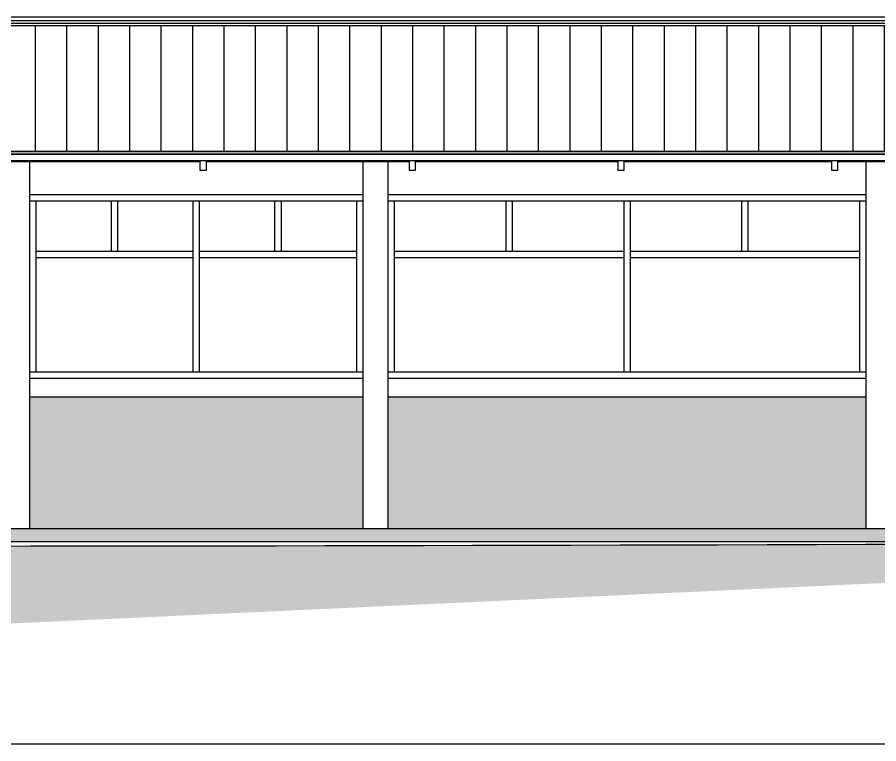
# Model space of a CAD drawing. Header units: metres. Extents: x 258817 to 259192, y 1878716 to 1878911.
# Drawn here: x 259017.1 to 259023.95, y 1878808 to 1878813.78 of the extents above; entities that cross this region are included whole.
import ezdxf

# ---------------------------------------------------------------- set-up
doc = ezdxf.new("R2010")
doc.units = ezdxf.units.M
doc.header["$MEASUREMENT"] = 0
doc.layers.add('SectionCutEdges', color=1, linetype='Continuous')
doc.layers.add('Vistas', color=7, linetype='Continuous')

msp = doc.modelspace()

# ---------------------------------------------------------------- hatches: boundary and pattern name
at = {"layer": 'Vistas'}
h = msp.add_hatch(dxfattribs=at)
h.set_pattern_fill('ANSI31', color=256, scale=2, angle=45)
h.set_pattern_definition([(90, (259006.7446, 1878812.53592), (-0.25, 0), [])])
h.paths.add_polyline_path([(259011.6646, 1878813.41164), (259006.7446, 1878813.41164), (259006.7446, 1878812.53592), (259011.9146, 1878812.53592), (259011.9146, 1878812.64165), (259011.6646, 1878812.64165), (259011.6646, 1878812.69261), (259011.6646, 1878812.71427), (259011.6646, 1878812.77727)])
h.paths.add_polyline_path([(259011.6646, 1878812.71427), (259032.3446, 1878812.71427), (259032.3446, 1878813.71299), (259011.6646, 1878813.71299)])
h = msp.add_hatch(dxfattribs=at)
h.set_pattern_fill('AR-B816C', color=256, scale=0.026)
h.set_pattern_definition([(0, (259012.1146, 1878809.71231), (0.208, 0.208), [0.40625, -0.00975]), (0, (259011.9066, 1878809.72206), (0.208, 0.208), [0.40625, -0.00975]), (90, (259012.1146, 1878809.71231), (-0.208, 0.208), [-0.21775, 0.19825]), (90, (259012.10485, 1878809.71231), (-0.208, 0.208), [-0.21775, 0.19825])])
h.paths.add_polyline_path([(259011.9146, 1878810.55231), (259010.0046, 1878810.55231), (259010.0046, 1878809.71231), (259011.9146, 1878809.71231), (259011.9146, 1878810.13231)])
h.paths.add_polyline_path([(259009.1046, 1878810.55231), (259007.0446, 1878810.55231), (259007.0446, 1878809.71231), (259009.1046, 1878809.71231)])
h.paths.add_polyline_path([(259027.8996, 1878810.76231), (259025.2496, 1878810.76231), (259025.2496, 1878809.71231), (259027.8996, 1878809.71231)])
h.paths.add_polyline_path([(259031.8446, 1878810.76231), (259028.0996, 1878810.76231), (259028.0996, 1878809.71231), (259031.8446, 1878809.71231)])
h.paths.add_polyline_path([(259016.9996, 1878812.43231), (259015.9996, 1878812.43231), (259015.9996, 1878811.77231), (259016.9996, 1878811.77231)])
h.paths.add_polyline_path([(259023.8496, 1878810.76231), (259020.0496, 1878810.76231), (259020.0496, 1878809.71231), (259023.8496, 1878809.71231)])
h.paths.add_polyline_path([(259025.0496, 1878812.43231), (259024.0496, 1878812.43231), (259024.0496, 1878811.77231), (259025.0496, 1878811.77231)])
h.paths.add_polyline_path([(259019.8496, 1878810.76231), (259017.1996, 1878810.76231), (259017.1996, 1878809.71231), (259019.8496, 1878809.71231)])
h.paths.add_polyline_path([(259014.7996, 1878811.77231), (259015.7996, 1878811.77231), (259015.7996, 1878812.43231), (259012.1146, 1878812.43231), (259012.1146, 1878809.71231), (259014.7996, 1878809.71231)])
h = msp.add_hatch(dxfattribs=at)
h.set_pattern_fill('EARTH', color=256)
edge = h.paths.add_edge_path()
edge.add_spline(control_points=[(258998.06868, 1878809.61231), (258997.66819, 1878809.62228), (258997.11979, 1878809.63593), (258996.57307, 1878809.67928), (258996.42562, 1878809.69098)], knot_values=[0, 0, 0, 0, 1.2014582, 1.6451542, 1.6451542, 1.6451542, 1.6451542], degree=3, periodic=0)
edge.add_spline(control_points=[(258998.06868, 1878809.61231), (258998.717, 1878809.61231), (258999.36532, 1878809.61231), (259000.01363, 1878809.61231), (259000.49728, 1878809.61704), (259001.07848, 1878809.62272), (259002.67619, 1878809.78866), (259003.89957, 1878809.44351), (259005.65732, 1878809.62557), (259014.74533, 1878809.53346), (259023.73748, 1878809.59938), (259032.12381, 1878809.61244), (259032.19555, 1878809.61187), (259032.29164, 1878809.61421), (259032.42901, 1878809.62817), (259032.62013, 1878809.64377), (259032.7726, 1878809.70817), (259033.01737, 1878809.70345), (259033.43023, 1878809.7015), (259033.82259, 1878809.73392), (259034.06379, 1878809.75385)], knot_values=[0, 0, 0, 0, 1, 1, 1, 2.4498074, 2.7422815, 5.8138454, 6.1063195, 8.038155, 33.038155, 33.1170765, 33.1968501, 33.2533997, 33.4052856, 33.6111334, 33.8267712, 33.8877775, 34.3422812, 35.0674593, 35.0674593, 35.0674593, 35.0674593], weights=[1, 1, 1, 1, 1, 1, 1, 1, 1, 1, 1, 1, 1, 1, 1, 1, 1, 1, 1, 1, 1], degree=3, periodic=0)
edge.add_line((259034.11389, 1878808.00319), (259034.11389, 1878809.75174))
edge.add_line((258996.42562, 1878808.00319), (259034.11389, 1878808.00319))
edge.add_line((258996.42562, 1878809.69098), (258996.42562, 1878808.00319))
h = msp.add_hatch(color=256, dxfattribs=at)
h.dxf.hatch_style = 1
h.paths.add_polyline_path([(259000.01363, 1878809.71231), (258998.06868, 1878809.71231), (258998.06868, 1878809.61231), (259000.01363, 1878809.61231)])
h.paths.add_polyline_path([(259009.1046, 1878809.71231), (259007.0446, 1878809.71231), (259007.0446, 1878809.61231), (259009.1046, 1878809.61231)])
h.paths.add_polyline_path([(259010.0046, 1878809.71231), (259009.1046, 1878809.71231), (259009.1046, 1878809.61231), (259010.0046, 1878809.61231)])
h.paths.add_polyline_path([(259011.9146, 1878809.71231), (259010.0046, 1878809.71231), (259010.0046, 1878809.61231), (259011.9146, 1878809.61231)])
h.paths.add_polyline_path([(259032.0446, 1878809.71231), (259011.9146, 1878809.71231), (259011.9146, 1878809.61231), (259032.0446, 1878809.61231)])

# ---------------------------------------------------------------- linework, layer by layer
at = {"layer": 'SectionCutEdges'}
for p, q in [((259032.3446, 1878812.71427), (259011.6646, 1878812.71427)), ((259011.6646, 1878812.6942), (259032.3446, 1878812.6942)), ((259032.3446, 1878812.69261), (259011.6646, 1878812.69261)), ((259011.6646, 1878812.64165), (259032.3446, 1878812.64165)), ((259018.55248, 1878812.64165), (259018.55248, 1878812.56545)), ((259018.60328, 1878812.56545), (259018.60328, 1878812.64165)), ((259020.21498, 1878812.64165), (259020.21498, 1878812.56545)), ((259020.26578, 1878812.56545), (259020.26578, 1878812.64165)), ((259021.87538, 1878812.64165), (259021.87538, 1878812.63231)), ((259021.87538, 1878812.63231), (259021.87538, 1878812.6284)), ((259021.87538, 1878812.6284), (259021.87538, 1878812.56545)), ((259021.92618, 1878812.56545), (259021.92618, 1878812.64165)), ((259023.57288, 1878812.64165), (259023.57288, 1878812.63231)), ((259023.57288, 1878812.63231), (259023.57288, 1878812.6284)), ((259023.57288, 1878812.6284), (259023.57288, 1878812.56545)), ((259023.62368, 1878812.56545), (259023.62368, 1878812.64165)), ((259018.55248, 1878812.56545), (259018.60328, 1878812.56545)), ((259020.21498, 1878812.56545), (259020.26578, 1878812.56545)), ((259021.87538, 1878812.56545), (259021.92618, 1878812.56545)), ((259023.57288, 1878812.56545), (259023.62368, 1878812.56545)), ((259032.0446, 1878809.71231), (259011.9146, 1878809.71231)), ((259011.9146, 1878809.61231), (259032.0446, 1878809.61231))]:
    msp.add_line(p, q, dxfattribs=at)
at = {"layer": 'Vistas'}
for p, q in [((259032.3446, 1878813.78253), (259011.6646, 1878813.78253)), ((259032.3446, 1878813.75253), (259011.6646, 1878813.75253)), ((259032.3446, 1878813.73227), (259011.6646, 1878813.73227)), ((259032.3446, 1878813.71299), (259011.6646, 1878813.71299)), ((259018.55248, 1878812.63231), (259016.88593, 1878812.63231)), ((259017.1996, 1878809.71231), (259017.1996, 1878812.63231)), ((259020.21498, 1878812.63231), (259018.60328, 1878812.63231)), ((259018.65408, 1878812.64165), (259018.65408, 1878812.63231)), ((259019.8496, 1878809.71231), (259019.8496, 1878812.63231)), ((259020.0496, 1878809.71231), (259020.0496, 1878812.63231)), ((259021.87538, 1878812.63231), (259020.26578, 1878812.63231)), ((259020.31658, 1878812.64165), (259020.31658, 1878812.63231)), ((259023.57288, 1878812.63231), (259021.92618, 1878812.63231)), ((259021.97698, 1878812.64165), (259021.97698, 1878812.63231)), ((259025.27038, 1878812.63231), (259023.62368, 1878812.63231)), ((259023.67448, 1878812.64165), (259023.67448, 1878812.63231)), ((259023.8496, 1878809.71231), (259023.8496, 1878812.63231)), ((259017.1996, 1878812.37231), (259019.8496, 1878812.37231)), ((259017.1996, 1878812.32151), (259019.8496, 1878812.32151)), ((259017.2504, 1878810.96311), (259017.2504, 1878812.32151)), ((259017.8494, 1878811.92151), (259017.8494, 1878812.32151)), ((259017.9002, 1878811.92151), (259017.9002, 1878812.32151)), ((259018.4992, 1878810.96311), (259018.4992, 1878812.32151)), ((259018.55, 1878810.96311), (259018.55, 1878812.32151)), ((259019.149, 1878811.92151), (259019.149, 1878812.32151)), ((259019.1998, 1878811.92151), (259019.1998, 1878812.32151)), ((259019.7988, 1878810.96311), (259019.7988, 1878812.32151)), ((259020.0496, 1878812.37231), (259023.8496, 1878812.37231)), ((259020.0496, 1878812.32151), (259023.8496, 1878812.32151)), ((259020.1004, 1878810.96311), (259020.1004, 1878812.32151)), ((259020.9869, 1878811.92151), (259020.9869, 1878812.32151)), ((259021.0377, 1878811.92151), (259021.0377, 1878812.32151)), ((259021.9242, 1878810.96311), (259021.9242, 1878812.32151)), ((259021.975, 1878810.96311), (259021.975, 1878812.32151)), ((259022.8615, 1878811.92151), (259022.8615, 1878812.32151)), ((259022.9123, 1878811.92151), (259022.9123, 1878812.32151)), ((259023.7988, 1878810.96311), (259023.7988, 1878812.32151)), ((259017.2504, 1878811.92151), (259018.4992, 1878811.92151)), ((259018.55, 1878811.92151), (259019.7988, 1878811.92151)), ((259020.1004, 1878811.92151), (259021.9242, 1878811.92151)), ((259021.975, 1878811.92151), (259023.7988, 1878811.92151)), ((259017.2504, 1878811.87071), (259018.4992, 1878811.87071)), ((259018.55, 1878811.87071), (259019.7988, 1878811.87071)), ((259020.1004, 1878811.87071), (259021.9242, 1878811.87071)), ((259021.975, 1878811.87071), (259023.7988, 1878811.87071)), ((259017.1996, 1878810.96311), (259019.8496, 1878810.96311)), ((259020.0496, 1878810.96311), (259023.8496, 1878810.96311)), ((259017.1996, 1878810.91231), (259019.8496, 1878810.91231)), ((259020.0496, 1878810.91231), (259023.8496, 1878810.91231)), ((259017.1996, 1878810.76231), (259019.8496, 1878810.76231)), ((259020.0496, 1878810.76231), (259023.8496, 1878810.76231)), ((259019.8496, 1878809.71231), (259017.1996, 1878809.71231)), ((259023.8496, 1878809.71231), (259020.0496, 1878809.71231)), ((258996.42562, 1878808.00319), (259034.11389, 1878808.00319))]:
    msp.add_line(p, q, dxfattribs=at)
msp.add_lwpolyline([(259011.6646, 1878812.71427), (259032.3446, 1878812.71427), (259032.3446, 1878813.71299), (259011.6646, 1878813.71299)], close=True, dxfattribs=at)
msp.add_open_spline([(258998.06868, 1878809.61231), (258998.717, 1878809.61231), (258999.36532, 1878809.61231), (259000.01363, 1878809.61231), (259000.49728, 1878809.61704), (259001.07848, 1878809.62272), (259002.67619, 1878809.78866), (259003.89957, 1878809.44351), (259005.65732, 1878809.62557), (259014.74533, 1878809.53346), (259023.73748, 1878809.59938), (259032.12381, 1878809.61244), (259032.19555, 1878809.61187), (259032.29164, 1878809.61421), (259032.42901, 1878809.62817), (259032.62013, 1878809.64377), (259032.7726, 1878809.70817), (259033.01737, 1878809.70345), (259033.43023, 1878809.7015), (259033.82259, 1878809.73392), (259034.06379, 1878809.75385)], degree=3, knots=[0, 0, 0, 0, 1, 1, 1, 2.4498074, 2.7422815, 5.8138454, 6.1063195, 8.038155, 33.038155, 33.1170765, 33.1968501, 33.2533997, 33.4052856, 33.6111334, 33.8267712, 33.8877775, 34.3422812, 35.0674593, 35.0674593, 35.0674593, 35.0674593], dxfattribs=at)

doc.saveas('drawing.dxf')
